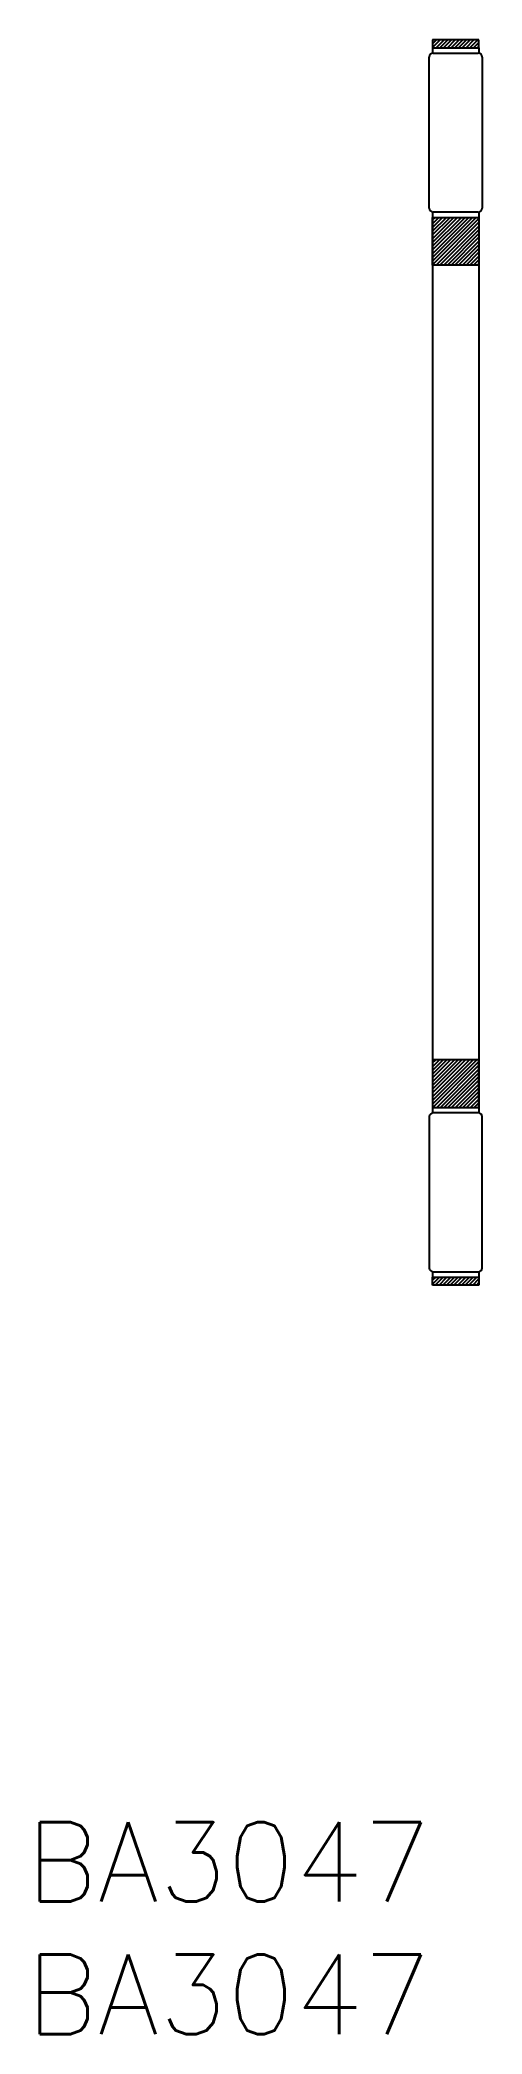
# Model space of a CAD drawing. Extents: x 45.3 to 117, y 37.3 to 112.6.
# Drawn here: x 45.3 to 62, y 37.3 to 112.6 of the extents above.
import ezdxf
from ezdxf.enums import TextEntityAlignment as Align

# ---------------------------------------------------------------- set-up
doc = ezdxf.new("R2010")
doc.units = 0
doc.layers.get('0').update_dxf_attribs({"linetype": 'CONTINUOUS'})
doc.styles.get("Standard").update_dxf_attribs({"font": 'txt.shx', "bigfont": 'extfont.shx'})

msp = doc.modelspace()

# ---------------------------------------------------------------- linework, layer by layer
at = {"color": 7, "linetype": 'CONTINUOUS'}
for p, q in [((60.147, 112.568), (60.147, 112.268)), ((61.897, 112.568), (60.147, 112.568)), ((60.147, 112.568), (60.147, 112.268)), ((61.897, 112.568), (60.147, 112.568)), ((60.147, 112.276), (60.439, 112.568)), ((60.147, 112.418), (60.297, 112.568)), ((60.147, 112.559), (60.156, 112.568)), ((60.147, 112.268), (61.897, 112.268)), ((60.147, 112.268), (60.147, 112.066)), ((60.147, 112.268), (61.897, 112.268)), ((60.28, 112.268), (60.58, 112.568)), ((60.422, 112.268), (60.722, 112.568)), ((60.563, 112.268), (60.863, 112.568)), ((60.705, 112.268), (61.005, 112.568)), ((60.846, 112.268), (61.146, 112.568)), ((60.987, 112.268), (61.287, 112.568)), ((61.129, 112.268), (61.429, 112.568)), ((61.27, 112.268), (61.57, 112.568)), ((61.412, 112.268), (61.712, 112.568)), ((61.553, 112.268), (61.853, 112.568)), ((61.695, 112.268), (61.897, 112.471)), ((61.836, 112.268), (61.897, 112.329)), ((61.897, 112.268), (61.897, 112.568)), ((61.897, 112.268), (61.897, 112.568)), ((61.897, 112.268), (61.897, 112.066)), ((60.022, 106.218), (60.022, 111.918)), ((60.172, 112.068), (61.872, 112.068)), ((62.022, 111.918), (62.022, 106.218)), ((60.147, 106.07), (60.147, 89.068)), ((60.147, 104.068), (60.147, 105.868)), ((60.147, 105.868), (61.897, 105.868)), ((60.147, 104.068), (60.147, 105.868)), ((60.147, 105.868), (61.897, 105.868)), ((60.147, 104.215), (61.8, 105.868)), ((60.147, 104.357), (61.659, 105.868)), ((60.147, 104.498), (61.517, 105.868)), ((60.147, 104.639), (61.376, 105.868)), ((60.147, 104.781), (61.234, 105.868)), ((60.147, 104.922), (61.093, 105.868)), ((60.147, 105.064), (60.951, 105.868)), ((60.147, 105.205), (60.81, 105.868)), ((60.147, 105.347), (60.669, 105.868)), ((60.147, 105.488), (60.527, 105.868)), ((60.147, 105.629), (60.386, 105.868)), ((60.147, 105.771), (60.244, 105.868)), ((60.147, 104.074), (61.897, 105.824)), ((61.872, 106.068), (60.172, 106.068)), ((60.283, 104.068), (61.897, 105.682)), ((60.424, 104.068), (61.897, 105.541)), ((60.566, 104.068), (61.897, 105.4)), ((61.897, 106.07), (61.897, 89.068)), ((61.897, 105.868), (61.897, 104.068)), ((61.897, 105.868), (61.897, 104.068)), ((60.707, 104.068), (61.897, 105.258)), ((60.848, 104.068), (61.897, 105.117)), ((60.99, 104.068), (61.897, 104.975)), ((61.131, 104.068), (61.897, 104.834)), ((61.273, 104.068), (61.897, 104.692)), ((61.897, 104.068), (60.147, 104.068)), ((61.897, 104.068), (60.147, 104.068)), ((61.414, 104.068), (61.897, 104.551)), ((61.556, 104.068), (61.897, 104.41)), ((61.697, 104.068), (61.897, 104.268)), ((61.838, 104.068), (61.897, 104.127)), ((60.147, 89.068), (60.147, 72.066)), ((61.897, 89.068), (61.897, 72.066)), ((61.897, 74.068), (60.147, 74.068)), ((60.147, 74.068), (60.147, 72.268)), ((61.897, 74.068), (60.147, 74.068)), ((60.147, 74.068), (60.147, 72.268)), ((60.147, 72.395), (61.82, 74.068)), ((60.147, 72.537), (61.678, 74.068)), ((60.147, 72.678), (61.537, 74.068)), ((60.147, 72.82), (61.395, 74.068)), ((60.147, 72.961), (61.254, 74.068)), ((60.147, 73.103), (61.113, 74.068)), ((60.147, 73.244), (60.971, 74.068)), ((60.147, 73.385), (60.83, 74.068)), ((60.147, 73.527), (60.688, 74.068)), ((60.147, 73.668), (60.547, 74.068)), ((60.147, 73.81), (60.406, 74.068)), ((60.147, 73.951), (60.264, 74.068)), ((60.161, 72.268), (61.897, 74.004)), ((60.303, 72.268), (61.897, 73.863)), ((61.897, 72.268), (61.897, 74.068)), ((61.897, 72.268), (61.897, 74.068)), ((60.444, 72.268), (61.897, 73.721)), ((60.585, 72.268), (61.897, 73.58)), ((60.727, 72.268), (61.897, 73.438)), ((60.868, 72.268), (61.897, 73.297)), ((61.01, 72.268), (61.897, 73.155)), ((60.147, 72.268), (61.897, 72.268)), ((60.147, 72.268), (61.897, 72.268)), ((61.151, 72.268), (61.897, 73.014)), ((61.293, 72.268), (61.897, 72.873)), ((61.434, 72.268), (61.897, 72.731)), ((61.575, 72.268), (61.897, 72.59)), ((61.717, 72.268), (61.897, 72.448)), ((61.858, 72.268), (61.897, 72.307)), ((60.022, 71.918), (60.022, 66.218)), ((61.872, 72.068), (60.172, 72.068)), ((62.022, 66.218), (62.022, 71.918)), ((60.147, 66.07), (60.147, 65.868)), ((60.147, 65.568), (60.147, 65.868)), ((60.147, 65.868), (61.897, 65.868)), ((60.147, 65.568), (60.147, 65.868)), ((60.147, 65.868), (61.897, 65.868)), ((60.147, 65.607), (60.408, 65.868)), ((60.147, 65.749), (60.267, 65.868)), ((61.897, 65.568), (60.147, 65.568)), ((61.897, 65.568), (60.147, 65.568)), ((60.172, 66.068), (61.872, 66.068)), ((60.249, 65.568), (60.549, 65.868)), ((60.391, 65.568), (60.691, 65.868)), ((60.532, 65.568), (60.832, 65.868)), ((60.674, 65.568), (60.974, 65.868)), ((60.815, 65.568), (61.115, 65.868)), ((60.956, 65.568), (61.256, 65.868)), ((61.098, 65.568), (61.398, 65.868)), ((61.239, 65.568), (61.539, 65.868)), ((61.381, 65.568), (61.681, 65.868)), ((61.522, 65.568), (61.822, 65.868)), ((61.664, 65.568), (61.897, 65.802)), ((61.805, 65.568), (61.897, 65.66)), ((61.897, 66.07), (61.897, 65.868)), ((61.897, 65.868), (61.897, 65.568)), ((61.897, 65.868), (61.897, 65.568))]:
    msp.add_line(p, q, dxfattribs=at)
for centre, start, end in [((60.172, 111.918), 90, 180), ((61.872, 111.918), 0, 90), ((60.172, 106.218), 180, 270), ((61.872, 106.218), 270, 0), ((60.172, 71.918), 90, 180), ((61.872, 71.918), 0, 90), ((60.172, 66.218), 180, 270), ((61.872, 66.218), 270, 0)]:
    msp.add_arc(centre, 0.15, start, end, dxfattribs=at)

# ---------------------------------------------------------------- texts
for p in [(44.782, 43.795), (44.782, 38.795)]:
    msp.add_text('BA3047', height=3, dxfattribs=at).set_placement(p, align=Align.MIDDLE_LEFT)

doc.saveas('drawing.dxf')
